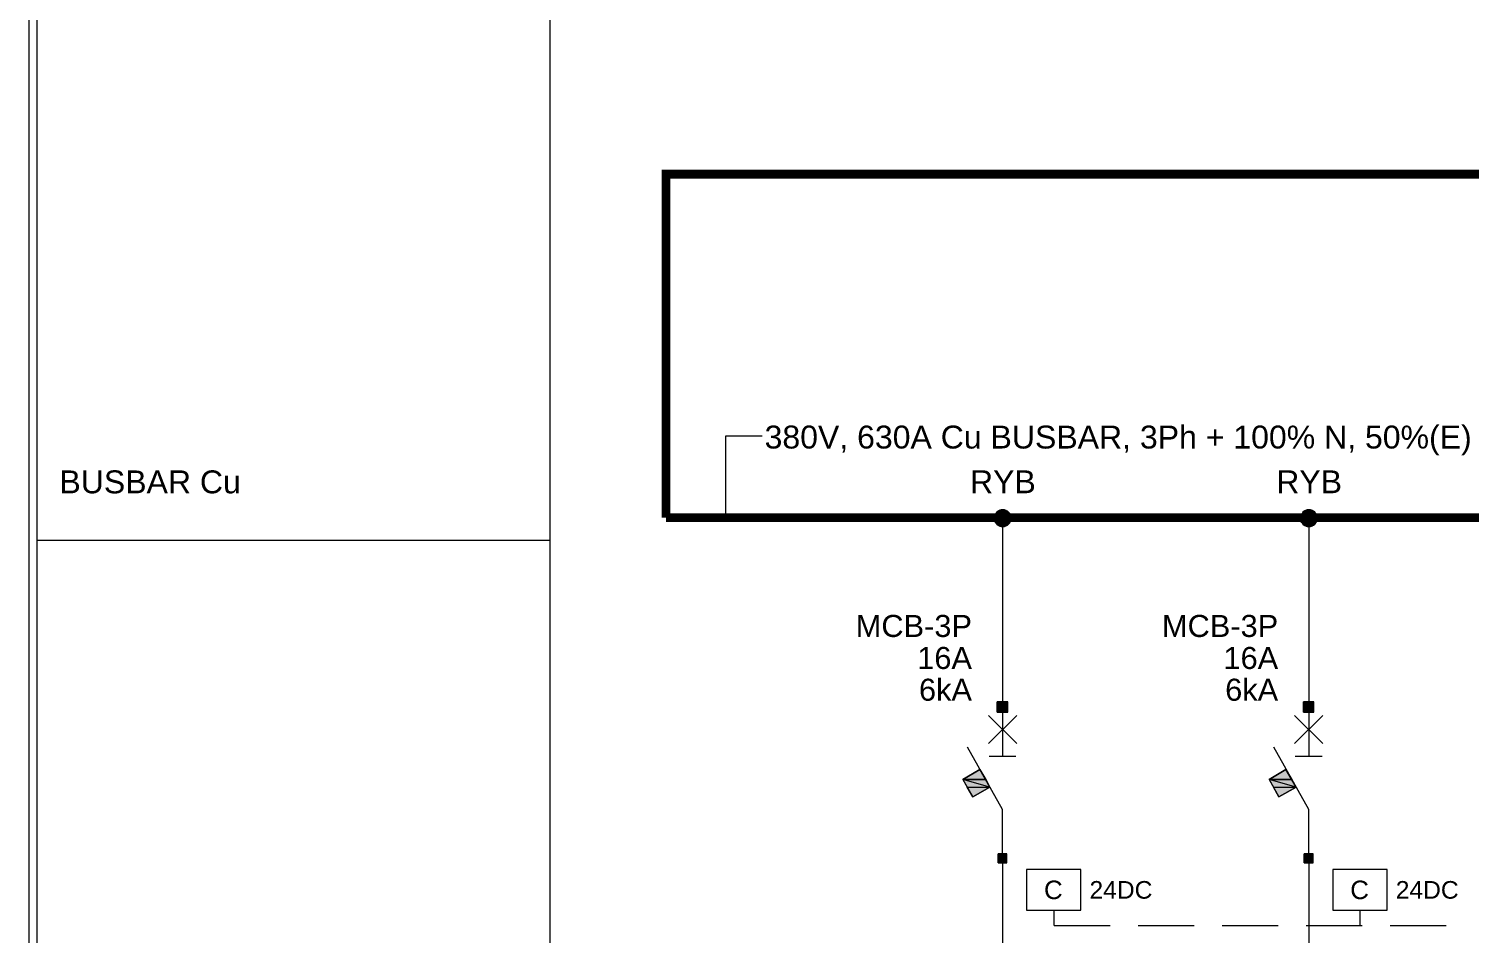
# Model space of a CAD drawing. Header units: millimetres. Extents: x -33055 to 42243, y -56860 to 24450.
# Drawn here: x -33055 to -16709, y -26716 to -16450 of the extents above; entities that cross this region are included whole.
import ezdxf
from ezdxf.enums import TextEntityAlignment as Align

# ---------------------------------------------------------------- set-up
doc = ezdxf.new("R2010")
doc.units = ezdxf.units.MM
for name, color, linetype in [('E-BUSBAR', 7, 'Continuous'), ('E-CTRL', 7, 'Continuous'), ('E-FRAME', 7, 'Continuous'), ('E-SLD', 7, 'Continuous'), ('E-TEXT', 7, 'Continuous')]:
    doc.layers.add(name, color=color, linetype=linetype)
doc.styles.add('ARIAL', font='arial.ttf')

msp = doc.modelspace()

# ---------------------------------------------------------------- hatches: boundary and pattern name
at = {"layer": 'E-SLD'}
h = msp.add_hatch(color=7, dxfattribs=at)
h.dxf.hatch_style = 1
h.paths.add_polyline_path([(-22000, -21903), (-22025, -21903), (-21987, -21907), (-22000, -21903)])
h.paths.add_polyline_path([(-22025, -21903), (-21987, -21907), (-22029, -21907), (-22025, -21903)])
h = msp.add_hatch(color=7, dxfattribs=at)
h.dxf.hatch_style = 1
h.paths.add_polyline_path([(-22008, -21903), (-22000, -21903), (-22025, -21903), (-22008, -21903)])
h = msp.add_hatch(color=7, dxfattribs=at)
h.dxf.hatch_style = 1
h.paths.add_polyline_path([(-18527, -21903), (-18552, -21903), (-18514, -21907), (-18527, -21903)])
h.paths.add_polyline_path([(-18552, -21903), (-18514, -21907), (-18556, -21907), (-18552, -21903)])
h = msp.add_hatch(color=7, dxfattribs=at)
h.dxf.hatch_style = 1
h.paths.add_polyline_path([(-18535, -21903), (-18527, -21903), (-18552, -21903), (-18535, -21903)])
h = msp.add_hatch(color=7, dxfattribs=at)
h.dxf.hatch_style = 1
h.paths.add_polyline_path([(-21919, -21971), (-22101, -21971), (-21919, -21979), (-21919, -21971)])
h.paths.add_polyline_path([(-22101, -21971), (-21919, -21979), (-22105, -21979), (-22101, -21971)])
h = msp.add_hatch(color=7, dxfattribs=at)
h.dxf.hatch_style = 1
h.paths.add_polyline_path([(-21919, -21979), (-22105, -21979), (-21915, -21988), (-21919, -21979)])
h.paths.add_polyline_path([(-22105, -21979), (-21915, -21988), (-22105, -21988), (-22105, -21979)])
h = msp.add_hatch(color=7, dxfattribs=at)
h.dxf.hatch_style = 1
h.paths.add_polyline_path([(-21915, -21988), (-22105, -21988), (-21915, -22001), (-21915, -21988)])
h.paths.add_polyline_path([(-22105, -21988), (-21915, -22001), (-22105, -22001), (-22105, -21988)])
h = msp.add_hatch(color=7, dxfattribs=at)
h.dxf.hatch_style = 1
h.paths.add_polyline_path([(-21915, -22001), (-22105, -22001), (-21915, -22009), (-21915, -22001)])
h.paths.add_polyline_path([(-22105, -22001), (-21915, -22009), (-22105, -22009), (-22105, -22001)])
h = msp.add_hatch(color=7, dxfattribs=at)
h.dxf.hatch_style = 1
h.paths.add_polyline_path([(-21915, -22009), (-22105, -22009), (-21919, -22017), (-21915, -22009)])
h.paths.add_polyline_path([(-22105, -22009), (-21919, -22017), (-22105, -22017), (-22105, -22009)])
h = msp.add_hatch(color=7, dxfattribs=at)
h.dxf.hatch_style = 1
h.paths.add_polyline_path([(-21919, -22017), (-22105, -22017), (-21919, -22026), (-21919, -22017)])
h.paths.add_polyline_path([(-22105, -22017), (-21919, -22026), (-22101, -22026), (-22105, -22017)])
h = msp.add_hatch(color=7, dxfattribs=at)
h.dxf.hatch_style = 1
h.paths.add_polyline_path([(-21923, -21962), (-22097, -21962), (-21919, -21971), (-21923, -21962)])
h.paths.add_polyline_path([(-22097, -21962), (-21919, -21971), (-22101, -21971), (-22097, -21962)])
h = msp.add_hatch(color=7, dxfattribs=at)
h.dxf.hatch_style = 1
h.paths.add_polyline_path([(-21919, -22026), (-22101, -22026), (-21923, -22034), (-21919, -22026)])
h.paths.add_polyline_path([(-22101, -22026), (-21923, -22034), (-22097, -22034), (-22101, -22026)])
h = msp.add_hatch(color=7, dxfattribs=at)
h.dxf.hatch_style = 1
h.paths.add_polyline_path([(-21932, -21945), (-22089, -21945), (-21928, -21954), (-21932, -21945)])
h.paths.add_polyline_path([(-22089, -21945), (-21928, -21954), (-22097, -21954), (-22089, -21945)])
h = msp.add_hatch(color=7, dxfattribs=at)
h.dxf.hatch_style = 1
h.paths.add_polyline_path([(-21928, -21954), (-22097, -21954), (-21923, -21962), (-21928, -21954)])
h.paths.add_polyline_path([(-22097, -21954), (-21923, -21962), (-22097, -21962), (-22097, -21954)])
h = msp.add_hatch(color=7, dxfattribs=at)
h.dxf.hatch_style = 1
h.paths.add_polyline_path([(-21923, -22034), (-22097, -22034), (-21928, -22043), (-21923, -22034)])
h.paths.add_polyline_path([(-22097, -22034), (-21928, -22043), (-22097, -22043), (-22097, -22034)])
h = msp.add_hatch(color=7, dxfattribs=at)
h.dxf.hatch_style = 1
h.paths.add_polyline_path([(-21928, -22043), (-22097, -22043), (-21932, -22051), (-21928, -22043)])
h.paths.add_polyline_path([(-22097, -22043), (-21932, -22051), (-22089, -22051), (-22097, -22043)])
h = msp.add_hatch(color=7, dxfattribs=at)
h.dxf.hatch_style = 1
h.paths.add_polyline_path([(-21936, -21941), (-22084, -21941), (-21932, -21945), (-21936, -21941)])
h.paths.add_polyline_path([(-22084, -21941), (-21932, -21945), (-22089, -21945), (-22084, -21941)])
h = msp.add_hatch(color=7, dxfattribs=at)
h.dxf.hatch_style = 1
h.paths.add_polyline_path([(-21932, -22051), (-22089, -22051), (-21936, -22060), (-21932, -22051)])
h.paths.add_polyline_path([(-22089, -22051), (-21936, -22060), (-22084, -22060), (-22089, -22051)])
h = msp.add_hatch(color=7, dxfattribs=at)
h.dxf.hatch_style = 1
h.paths.add_polyline_path([(-21940, -21933), (-22080, -21933), (-21936, -21941), (-21940, -21933)])
h.paths.add_polyline_path([(-22080, -21933), (-21936, -21941), (-22084, -21941), (-22080, -21933)])
h = msp.add_hatch(color=7, dxfattribs=at)
h.dxf.hatch_style = 1
h.paths.add_polyline_path([(-21936, -22060), (-22084, -22060), (-21940, -22064), (-21936, -22060)])
h.paths.add_polyline_path([(-22084, -22060), (-21940, -22064), (-22080, -22064), (-22084, -22060)])
h = msp.add_hatch(color=7, dxfattribs=at)
h.dxf.hatch_style = 1
h.paths.add_polyline_path([(-21949, -21929), (-22072, -21929), (-21940, -21933), (-21949, -21929)])
h.paths.add_polyline_path([(-22072, -21929), (-21940, -21933), (-22080, -21933), (-22072, -21929)])
h = msp.add_hatch(color=7, dxfattribs=at)
h.dxf.hatch_style = 1
h.paths.add_polyline_path([(-21940, -22064), (-22080, -22064), (-21949, -22072), (-21940, -22064)])
h.paths.add_polyline_path([(-22080, -22064), (-21949, -22072), (-22072, -22072), (-22080, -22064)])
h = msp.add_hatch(color=7, dxfattribs=at)
h.dxf.hatch_style = 1
h.paths.add_polyline_path([(-21957, -21920), (-22063, -21920), (-21949, -21929), (-21957, -21920)])
h.paths.add_polyline_path([(-22063, -21920), (-21949, -21929), (-22072, -21929), (-22063, -21920)])
h = msp.add_hatch(color=7, dxfattribs=at)
h.dxf.hatch_style = 1
h.paths.add_polyline_path([(-21966, -21916), (-22059, -21916), (-21957, -21920), (-21966, -21916)])
h.paths.add_polyline_path([(-22059, -21916), (-21957, -21920), (-22063, -21920), (-22059, -21916)])
h = msp.add_hatch(color=7, dxfattribs=at)
h.dxf.hatch_style = 1
h.paths.add_polyline_path([(-21970, -21912), (-22050, -21912), (-21966, -21916), (-21970, -21912)])
h.paths.add_polyline_path([(-22050, -21912), (-21966, -21916), (-22059, -21916), (-22050, -21912)])
h = msp.add_hatch(color=7, dxfattribs=at)
h.dxf.hatch_style = 1
h.paths.add_polyline_path([(-21983, -21907), (-22042, -21907), (-21970, -21912), (-21983, -21907)])
h.paths.add_polyline_path([(-22042, -21907), (-21970, -21912), (-22050, -21912), (-22042, -21907)])
h = msp.add_hatch(color=7, dxfattribs=at)
h.dxf.hatch_style = 1
h.paths.add_polyline_path([(-21987, -21907), (-22029, -21907), (-21983, -21907), (-21987, -21907)])
h.paths.add_polyline_path([(-22029, -21907), (-21983, -21907), (-22042, -21907), (-22029, -21907)])
h = msp.add_hatch(color=7, dxfattribs=at)
h.dxf.hatch_style = 1
h.paths.add_polyline_path([(-18446, -21971), (-18628, -21971), (-18446, -21979), (-18446, -21971)])
h.paths.add_polyline_path([(-18628, -21971), (-18446, -21979), (-18632, -21979), (-18628, -21971)])
h = msp.add_hatch(color=7, dxfattribs=at)
h.dxf.hatch_style = 1
h.paths.add_polyline_path([(-18446, -21979), (-18632, -21979), (-18442, -21988), (-18446, -21979)])
h.paths.add_polyline_path([(-18632, -21979), (-18442, -21988), (-18632, -21988), (-18632, -21979)])
h = msp.add_hatch(color=7, dxfattribs=at)
h.dxf.hatch_style = 1
h.paths.add_polyline_path([(-18442, -21988), (-18632, -21988), (-18442, -22001), (-18442, -21988)])
h.paths.add_polyline_path([(-18632, -21988), (-18442, -22001), (-18632, -22001), (-18632, -21988)])
h = msp.add_hatch(color=7, dxfattribs=at)
h.dxf.hatch_style = 1
h.paths.add_polyline_path([(-18442, -22001), (-18632, -22001), (-18442, -22009), (-18442, -22001)])
h.paths.add_polyline_path([(-18632, -22001), (-18442, -22009), (-18632, -22009), (-18632, -22001)])
h = msp.add_hatch(color=7, dxfattribs=at)
h.dxf.hatch_style = 1
h.paths.add_polyline_path([(-18442, -22009), (-18632, -22009), (-18446, -22017), (-18442, -22009)])
h.paths.add_polyline_path([(-18632, -22009), (-18446, -22017), (-18632, -22017), (-18632, -22009)])
h = msp.add_hatch(color=7, dxfattribs=at)
h.dxf.hatch_style = 1
h.paths.add_polyline_path([(-18446, -22017), (-18632, -22017), (-18446, -22026), (-18446, -22017)])
h.paths.add_polyline_path([(-18632, -22017), (-18446, -22026), (-18628, -22026), (-18632, -22017)])
h = msp.add_hatch(color=7, dxfattribs=at)
h.dxf.hatch_style = 1
h.paths.add_polyline_path([(-18450, -21962), (-18624, -21962), (-18446, -21971), (-18450, -21962)])
h.paths.add_polyline_path([(-18624, -21962), (-18446, -21971), (-18628, -21971), (-18624, -21962)])
h = msp.add_hatch(color=7, dxfattribs=at)
h.dxf.hatch_style = 1
h.paths.add_polyline_path([(-18446, -22026), (-18628, -22026), (-18450, -22034), (-18446, -22026)])
h.paths.add_polyline_path([(-18628, -22026), (-18450, -22034), (-18624, -22034), (-18628, -22026)])
h = msp.add_hatch(color=7, dxfattribs=at)
h.dxf.hatch_style = 1
h.paths.add_polyline_path([(-18459, -21945), (-18616, -21945), (-18455, -21954), (-18459, -21945)])
h.paths.add_polyline_path([(-18616, -21945), (-18455, -21954), (-18624, -21954), (-18616, -21945)])
h = msp.add_hatch(color=7, dxfattribs=at)
h.dxf.hatch_style = 1
h.paths.add_polyline_path([(-18455, -21954), (-18624, -21954), (-18450, -21962), (-18455, -21954)])
h.paths.add_polyline_path([(-18624, -21954), (-18450, -21962), (-18624, -21962), (-18624, -21954)])
h = msp.add_hatch(color=7, dxfattribs=at)
h.dxf.hatch_style = 1
h.paths.add_polyline_path([(-18450, -22034), (-18624, -22034), (-18455, -22043), (-18450, -22034)])
h.paths.add_polyline_path([(-18624, -22034), (-18455, -22043), (-18624, -22043), (-18624, -22034)])
h = msp.add_hatch(color=7, dxfattribs=at)
h.dxf.hatch_style = 1
h.paths.add_polyline_path([(-18455, -22043), (-18624, -22043), (-18459, -22051), (-18455, -22043)])
h.paths.add_polyline_path([(-18624, -22043), (-18459, -22051), (-18616, -22051), (-18624, -22043)])
h = msp.add_hatch(color=7, dxfattribs=at)
h.dxf.hatch_style = 1
h.paths.add_polyline_path([(-18463, -21941), (-18611, -21941), (-18459, -21945), (-18463, -21941)])
h.paths.add_polyline_path([(-18611, -21941), (-18459, -21945), (-18616, -21945), (-18611, -21941)])
h = msp.add_hatch(color=7, dxfattribs=at)
h.dxf.hatch_style = 1
h.paths.add_polyline_path([(-18459, -22051), (-18616, -22051), (-18463, -22060), (-18459, -22051)])
h.paths.add_polyline_path([(-18616, -22051), (-18463, -22060), (-18611, -22060), (-18616, -22051)])
h = msp.add_hatch(color=7, dxfattribs=at)
h.dxf.hatch_style = 1
h.paths.add_polyline_path([(-18467, -21933), (-18607, -21933), (-18463, -21941), (-18467, -21933)])
h.paths.add_polyline_path([(-18607, -21933), (-18463, -21941), (-18611, -21941), (-18607, -21933)])
h = msp.add_hatch(color=7, dxfattribs=at)
h.dxf.hatch_style = 1
h.paths.add_polyline_path([(-18463, -22060), (-18611, -22060), (-18467, -22064), (-18463, -22060)])
h.paths.add_polyline_path([(-18611, -22060), (-18467, -22064), (-18607, -22064), (-18611, -22060)])
h = msp.add_hatch(color=7, dxfattribs=at)
h.dxf.hatch_style = 1
h.paths.add_polyline_path([(-18476, -21929), (-18599, -21929), (-18467, -21933), (-18476, -21929)])
h.paths.add_polyline_path([(-18599, -21929), (-18467, -21933), (-18607, -21933), (-18599, -21929)])
h = msp.add_hatch(color=7, dxfattribs=at)
h.dxf.hatch_style = 1
h.paths.add_polyline_path([(-18467, -22064), (-18607, -22064), (-18476, -22072), (-18467, -22064)])
h.paths.add_polyline_path([(-18607, -22064), (-18476, -22072), (-18599, -22072), (-18607, -22064)])
h = msp.add_hatch(color=7, dxfattribs=at)
h.dxf.hatch_style = 1
h.paths.add_polyline_path([(-18484, -21920), (-18590, -21920), (-18476, -21929), (-18484, -21920)])
h.paths.add_polyline_path([(-18590, -21920), (-18476, -21929), (-18599, -21929), (-18590, -21920)])
h = msp.add_hatch(color=7, dxfattribs=at)
h.dxf.hatch_style = 1
h.paths.add_polyline_path([(-18493, -21916), (-18586, -21916), (-18484, -21920), (-18493, -21916)])
h.paths.add_polyline_path([(-18586, -21916), (-18484, -21920), (-18590, -21920), (-18586, -21916)])
h = msp.add_hatch(color=7, dxfattribs=at)
h.dxf.hatch_style = 1
h.paths.add_polyline_path([(-18497, -21912), (-18577, -21912), (-18493, -21916), (-18497, -21912)])
h.paths.add_polyline_path([(-18577, -21912), (-18493, -21916), (-18586, -21916), (-18577, -21912)])
h = msp.add_hatch(color=7, dxfattribs=at)
h.dxf.hatch_style = 1
h.paths.add_polyline_path([(-18510, -21907), (-18569, -21907), (-18497, -21912), (-18510, -21907)])
h.paths.add_polyline_path([(-18569, -21907), (-18497, -21912), (-18577, -21912), (-18569, -21907)])
h = msp.add_hatch(color=7, dxfattribs=at)
h.dxf.hatch_style = 1
h.paths.add_polyline_path([(-18514, -21907), (-18556, -21907), (-18510, -21907), (-18514, -21907)])
h.paths.add_polyline_path([(-18556, -21907), (-18510, -21907), (-18569, -21907), (-18556, -21907)])
h = msp.add_hatch(color=7, dxfattribs=at)
h.dxf.hatch_style = 1
h.paths.add_polyline_path([(-21949, -22072), (-22072, -22072), (-21957, -22077), (-21949, -22072)])
h.paths.add_polyline_path([(-22072, -22072), (-21957, -22077), (-22063, -22077), (-22072, -22072)])
h = msp.add_hatch(color=7, dxfattribs=at)
h.dxf.hatch_style = 1
h.paths.add_polyline_path([(-21957, -22077), (-22063, -22077), (-21966, -22081), (-21957, -22077)])
h.paths.add_polyline_path([(-22063, -22077), (-21966, -22081), (-22059, -22081), (-22063, -22077)])
h = msp.add_hatch(color=7, dxfattribs=at)
h.dxf.hatch_style = 1
h.paths.add_polyline_path([(-21966, -22081), (-22059, -22081), (-21970, -22085), (-21966, -22081)])
h.paths.add_polyline_path([(-22059, -22081), (-21970, -22085), (-22050, -22085), (-22059, -22081)])
h = msp.add_hatch(color=7, dxfattribs=at)
h.dxf.hatch_style = 1
h.paths.add_polyline_path([(-21970, -22085), (-22050, -22085), (-21983, -22089), (-21970, -22085)])
h.paths.add_polyline_path([(-22050, -22085), (-21983, -22089), (-22042, -22089), (-22050, -22085)])
h = msp.add_hatch(color=7, dxfattribs=at)
h.dxf.hatch_style = 1
h.paths.add_polyline_path([(-21983, -22089), (-22042, -22089), (-21987, -22089), (-21983, -22089)])
h.paths.add_polyline_path([(-22042, -22089), (-21987, -22089), (-22029, -22089), (-22042, -22089)])
h = msp.add_hatch(color=7, dxfattribs=at)
h.dxf.hatch_style = 1
h.paths.add_polyline_path([(-22029, -22089), (-22025, -22094), (-22000, -22094), (-22029, -22089)])
h.paths.add_polyline_path([(-22025, -22094), (-22000, -22094), (-22008, -22094), (-22025, -22094)])
h = msp.add_hatch(color=7, dxfattribs=at)
h.dxf.hatch_style = 1
h.paths.add_polyline_path([(-22029, -22089), (-21987, -22089), (-22000, -22094), (-22029, -22089)])
h = msp.add_hatch(color=7, dxfattribs=at)
h.dxf.hatch_style = 1
h.paths.add_polyline_path([(-18476, -22072), (-18599, -22072), (-18484, -22077), (-18476, -22072)])
h.paths.add_polyline_path([(-18599, -22072), (-18484, -22077), (-18590, -22077), (-18599, -22072)])
h = msp.add_hatch(color=7, dxfattribs=at)
h.dxf.hatch_style = 1
h.paths.add_polyline_path([(-18484, -22077), (-18590, -22077), (-18493, -22081), (-18484, -22077)])
h.paths.add_polyline_path([(-18590, -22077), (-18493, -22081), (-18586, -22081), (-18590, -22077)])
h = msp.add_hatch(color=7, dxfattribs=at)
h.dxf.hatch_style = 1
h.paths.add_polyline_path([(-18493, -22081), (-18586, -22081), (-18497, -22085), (-18493, -22081)])
h.paths.add_polyline_path([(-18586, -22081), (-18497, -22085), (-18577, -22085), (-18586, -22081)])
h = msp.add_hatch(color=7, dxfattribs=at)
h.dxf.hatch_style = 1
h.paths.add_polyline_path([(-18497, -22085), (-18577, -22085), (-18510, -22089), (-18497, -22085)])
h.paths.add_polyline_path([(-18577, -22085), (-18510, -22089), (-18569, -22089), (-18577, -22085)])
h = msp.add_hatch(color=7, dxfattribs=at)
h.dxf.hatch_style = 1
h.paths.add_polyline_path([(-18510, -22089), (-18569, -22089), (-18514, -22089), (-18510, -22089)])
h.paths.add_polyline_path([(-18569, -22089), (-18514, -22089), (-18556, -22089), (-18569, -22089)])
h = msp.add_hatch(color=7, dxfattribs=at)
h.dxf.hatch_style = 1
h.paths.add_polyline_path([(-18556, -22089), (-18552, -22094), (-18527, -22094), (-18556, -22089)])
h.paths.add_polyline_path([(-18552, -22094), (-18527, -22094), (-18535, -22094), (-18552, -22094)])
h = msp.add_hatch(color=7, dxfattribs=at)
h.dxf.hatch_style = 1
h.paths.add_polyline_path([(-18556, -22089), (-18514, -22089), (-18527, -22094), (-18556, -22089)])
h = msp.add_hatch(color=7, dxfattribs=at)
h.dxf.hatch_style = 1
h.paths.add_polyline_path([(-21953, -24083), (-22072, -24083), (-21953, -24198), (-21953, -24083)])
h.paths.add_polyline_path([(-22072, -24083), (-21953, -24198), (-22072, -24198), (-22072, -24083)])
h = msp.add_hatch(color=7, dxfattribs=at)
h.dxf.hatch_style = 1
h.paths.add_polyline_path([(-18480, -24083), (-18599, -24083), (-18480, -24198), (-18480, -24083)])
h.paths.add_polyline_path([(-18599, -24083), (-18480, -24198), (-18599, -24198), (-18599, -24083)])
h = msp.add_hatch(color=7, dxfattribs=at)
h.dxf.hatch_style = 1
h.paths.add_polyline_path([(-22271, -24850), (-22203, -24964), (-22461, -24964), (-22271, -24850)])
h = msp.add_hatch(color=7, dxfattribs=at)
h.dxf.hatch_style = 1
h.paths.add_polyline_path([(-22461, -24964), (-22414, -25049), (-22156, -25049), (-22461, -24964)])
h.paths.add_polyline_path([(-22414, -25049), (-22156, -25049), (-22351, -25159), (-22414, -25049)])
h = msp.add_hatch(color=7, dxfattribs=at)
h.dxf.hatch_style = 1
h.paths.add_polyline_path([(-22461, -24964), (-22203, -24964), (-22156, -25049), (-22461, -24964)])
h = msp.add_hatch(color=7, dxfattribs=at)
h.dxf.hatch_style = 1
h.paths.add_polyline_path([(-18798, -24850), (-18730, -24964), (-18988, -24964), (-18798, -24850)])
h = msp.add_hatch(color=7, dxfattribs=at)
h.dxf.hatch_style = 1
h.paths.add_polyline_path([(-18988, -24964), (-18941, -25049), (-18683, -25049), (-18988, -24964)])
h.paths.add_polyline_path([(-18941, -25049), (-18683, -25049), (-18878, -25159), (-18941, -25049)])
h = msp.add_hatch(color=7, dxfattribs=at)
h.dxf.hatch_style = 1
h.paths.add_polyline_path([(-18988, -24964), (-18730, -24964), (-18683, -25049), (-18988, -24964)])
h = msp.add_hatch(color=7, dxfattribs=at)
h.dxf.hatch_style = 1
h.paths.add_polyline_path([(-21962, -25806), (-22063, -25806), (-21962, -25908), (-21962, -25806)])
h.paths.add_polyline_path([(-22063, -25806), (-21962, -25908), (-22063, -25908), (-22063, -25806)])
h = msp.add_hatch(color=7, dxfattribs=at)
h.dxf.hatch_style = 1
h.paths.add_polyline_path([(-18489, -25806), (-18590, -25806), (-18489, -25908), (-18489, -25806)])
h.paths.add_polyline_path([(-18590, -25806), (-18489, -25908), (-18590, -25908), (-18590, -25806)])

# ---------------------------------------------------------------- linework, layer by layer
at = {"color": 7, "lineweight": 0}
msp.add_lwpolyline([(-25152, -21996), (-25152, -21065), (-24737, -21065)], dxfattribs=at)
at = {"layer": 'E-BUSBAR', "const_width": 100}
for points in [[(35929, -3560), (35929, -18097), (-25829, -18097), (-25829, -21994)], [(-25829, -21994), (35929, -21994)]]:
    msp.add_lwpolyline(points, dxfattribs=at)
at = {"layer": 'E-CTRL', "color": 7, "lineweight": 0}
for p, q in [((-21427, -26618), (-20792, -26618)), ((-20474, -26618), (-19840, -26618)), ((-19522, -26618), (-18887, -26618)), ((-18570, -26618), (-17934, -26618)), ((-17617, -26618), (-16982, -26618))]:
    msp.add_line(p, q, dxfattribs=at)
at = {"layer": 'E-FRAME', "color": 7, "lineweight": 0}
for p, q in [((-27145, 24348), (-27145, -56602)), ((-32966, -22250), (-27145, -22250))]:
    msp.add_line(p, q, dxfattribs=at)
for points in [[(-33055, 24450), (-33055, -56699), (37914, -56699), (37914, 24450), (-33055, 24450)], [(-32966, 24348), (-32966, -56602), (37813, -56602), (37813, 24348), (-32966, 24348)]]:
    msp.add_lwpolyline(points, dxfattribs=at)
at = {"layer": 'E-SLD', "color": 7, "lineweight": 0}
for p, q in [((-22012, -21996), (-22012, -24697)), ((-18539, -21996), (-18539, -24697)), ((-22173, -24236), (-21851, -24553)), ((-21851, -24236), (-22173, -24553)), ((-18700, -24236), (-18378, -24553)), ((-18378, -24236), (-18700, -24553)), ((-22165, -24697), (-21860, -24697)), ((-18692, -24697), (-18387, -24697)), ((-22012, -25908), (-22012, -28652)), ((-18539, -25908), (-18539, -28652)), ((-21432, -26446), (-21432, -26619)), ((-17959, -26446), (-17959, -26619))]:
    msp.add_line(p, q, dxfattribs=at)
for points in [[(-21915, -21998), (-21917, -21979), (-21922, -21961), (-21931, -21945), (-21943, -21931), (-21957, -21919), (-21973, -21911), (-21991, -21905), (-22010, -21903), (-22029, -21905), (-22047, -21911), (-22063, -21919), (-22078, -21931), (-22089, -21945), (-22098, -21961), (-22104, -21979), (-22105, -21998), (-22104, -22018), (-22098, -22035), (-22089, -22052), (-22078, -22066), (-22063, -22077), (-22047, -22086), (-22029, -22092), (-22010, -22094), (-21991, -22092), (-21973, -22086), (-21957, -22077), (-21943, -22066), (-21931, -22052), (-21922, -22035), (-21917, -22018), (-21915, -21998)], [(-22025, -21903), (-21987, -21907), (-22029, -21907), (-22025, -21903)], [(-22008, -21903), (-22000, -21903), (-22025, -21903), (-22008, -21903)], [(-22000, -21903), (-22025, -21903), (-21987, -21907), (-22000, -21903)], [(-18442, -21998), (-18444, -21979), (-18449, -21961), (-18458, -21945), (-18470, -21931), (-18484, -21919), (-18500, -21911), (-18518, -21905), (-18537, -21903), (-18556, -21905), (-18574, -21911), (-18590, -21919), (-18605, -21931), (-18616, -21945), (-18625, -21961), (-18631, -21979), (-18632, -21998), (-18631, -22018), (-18625, -22035), (-18616, -22052), (-18605, -22066), (-18590, -22077), (-18574, -22086), (-18556, -22092), (-18537, -22094), (-18518, -22092), (-18500, -22086), (-18484, -22077), (-18470, -22066), (-18458, -22052), (-18449, -22035), (-18444, -22018), (-18442, -21998)], [(-18552, -21903), (-18514, -21907), (-18556, -21907), (-18552, -21903)], [(-18535, -21903), (-18527, -21903), (-18552, -21903), (-18535, -21903)], [(-18527, -21903), (-18552, -21903), (-18514, -21907), (-18527, -21903)], [(-22101, -21971), (-21919, -21979), (-22105, -21979), (-22101, -21971)], [(-21919, -21979), (-22105, -21979), (-21915, -21988), (-21919, -21979)], [(-22105, -21979), (-21915, -21988), (-22105, -21988), (-22105, -21979)], [(-21915, -21988), (-22105, -21988), (-21915, -22001), (-21915, -21988)], [(-22105, -21988), (-21915, -22001), (-22105, -22001), (-22105, -21988)], [(-21915, -22001), (-22105, -22001), (-21915, -22009), (-21915, -22001)], [(-22105, -22001), (-21915, -22009), (-22105, -22009), (-22105, -22001)], [(-21915, -22009), (-22105, -22009), (-21919, -22017), (-21915, -22009)], [(-22105, -22009), (-21919, -22017), (-22105, -22017), (-22105, -22009)], [(-21919, -22017), (-22105, -22017), (-21919, -22026), (-21919, -22017)], [(-22105, -22017), (-21919, -22026), (-22101, -22026), (-22105, -22017)], [(-22097, -21962), (-21919, -21971), (-22101, -21971), (-22097, -21962)], [(-21919, -21971), (-22101, -21971), (-21919, -21979), (-21919, -21971)], [(-21919, -22026), (-22101, -22026), (-21923, -22034), (-21919, -22026)], [(-22101, -22026), (-21923, -22034), (-22097, -22034), (-22101, -22026)], [(-22089, -21945), (-21928, -21954), (-22097, -21954), (-22089, -21945)], [(-21928, -21954), (-22097, -21954), (-21923, -21962), (-21928, -21954)], [(-22097, -21954), (-21923, -21962), (-22097, -21962), (-22097, -21954)], [(-21923, -21962), (-22097, -21962), (-21919, -21971), (-21923, -21962)], [(-21923, -22034), (-22097, -22034), (-21928, -22043), (-21923, -22034)], [(-22097, -22034), (-21928, -22043), (-22097, -22043), (-22097, -22034)], [(-21928, -22043), (-22097, -22043), (-21932, -22051), (-21928, -22043)], [(-22097, -22043), (-21932, -22051), (-22089, -22051), (-22097, -22043)], [(-22084, -21941), (-21932, -21945), (-22089, -21945), (-22084, -21941)], [(-21932, -21945), (-22089, -21945), (-21928, -21954), (-21932, -21945)], [(-21932, -22051), (-22089, -22051), (-21936, -22060), (-21932, -22051)], [(-22089, -22051), (-21936, -22060), (-22084, -22060), (-22089, -22051)], [(-22080, -21933), (-21936, -21941), (-22084, -21941), (-22080, -21933)], [(-21936, -21941), (-22084, -21941), (-21932, -21945), (-21936, -21941)], [(-21936, -22060), (-22084, -22060), (-21940, -22064), (-21936, -22060)], [(-22084, -22060), (-21940, -22064), (-22080, -22064), (-22084, -22060)], [(-22072, -21929), (-21940, -21933), (-22080, -21933), (-22072, -21929)], [(-21940, -21933), (-22080, -21933), (-21936, -21941), (-21940, -21933)], [(-21940, -22064), (-22080, -22064), (-21949, -22072), (-21940, -22064)], [(-22080, -22064), (-21949, -22072), (-22072, -22072), (-22080, -22064)], [(-22063, -21920), (-21949, -21929), (-22072, -21929), (-22063, -21920)], [(-21949, -21929), (-22072, -21929), (-21940, -21933), (-21949, -21929)], [(-22059, -21916), (-21957, -21920), (-22063, -21920), (-22059, -21916)], [(-21957, -21920), (-22063, -21920), (-21949, -21929), (-21957, -21920)], [(-22050, -21912), (-21966, -21916), (-22059, -21916), (-22050, -21912)], [(-21966, -21916), (-22059, -21916), (-21957, -21920), (-21966, -21916)], [(-22042, -21907), (-21970, -21912), (-22050, -21912), (-22042, -21907)], [(-21970, -21912), (-22050, -21912), (-21966, -21916), (-21970, -21912)], [(-22029, -21907), (-21983, -21907), (-22042, -21907), (-22029, -21907)], [(-21983, -21907), (-22042, -21907), (-21970, -21912), (-21983, -21907)], [(-21987, -21907), (-22029, -21907), (-21983, -21907), (-21987, -21907)], [(-18628, -21971), (-18446, -21979), (-18632, -21979), (-18628, -21971)], [(-18446, -21979), (-18632, -21979), (-18442, -21988), (-18446, -21979)], [(-18632, -21979), (-18442, -21988), (-18632, -21988), (-18632, -21979)], [(-18442, -21988), (-18632, -21988), (-18442, -22001), (-18442, -21988)], [(-18632, -21988), (-18442, -22001), (-18632, -22001), (-18632, -21988)], [(-18442, -22001), (-18632, -22001), (-18442, -22009), (-18442, -22001)], [(-18632, -22001), (-18442, -22009), (-18632, -22009), (-18632, -22001)], [(-18442, -22009), (-18632, -22009), (-18446, -22017), (-18442, -22009)], [(-18632, -22009), (-18446, -22017), (-18632, -22017), (-18632, -22009)], [(-18446, -22017), (-18632, -22017), (-18446, -22026), (-18446, -22017)], [(-18632, -22017), (-18446, -22026), (-18628, -22026), (-18632, -22017)], [(-18624, -21962), (-18446, -21971), (-18628, -21971), (-18624, -21962)], [(-18446, -21971), (-18628, -21971), (-18446, -21979), (-18446, -21971)], [(-18446, -22026), (-18628, -22026), (-18450, -22034), (-18446, -22026)], [(-18628, -22026), (-18450, -22034), (-18624, -22034), (-18628, -22026)], [(-18616, -21945), (-18455, -21954), (-18624, -21954), (-18616, -21945)], [(-18455, -21954), (-18624, -21954), (-18450, -21962), (-18455, -21954)], [(-18624, -21954), (-18450, -21962), (-18624, -21962), (-18624, -21954)], [(-18450, -21962), (-18624, -21962), (-18446, -21971), (-18450, -21962)], [(-18450, -22034), (-18624, -22034), (-18455, -22043), (-18450, -22034)], [(-18624, -22034), (-18455, -22043), (-18624, -22043), (-18624, -22034)], [(-18455, -22043), (-18624, -22043), (-18459, -22051), (-18455, -22043)], [(-18624, -22043), (-18459, -22051), (-18616, -22051), (-18624, -22043)], [(-18611, -21941), (-18459, -21945), (-18616, -21945), (-18611, -21941)], [(-18459, -21945), (-18616, -21945), (-18455, -21954), (-18459, -21945)], [(-18459, -22051), (-18616, -22051), (-18463, -22060), (-18459, -22051)], [(-18616, -22051), (-18463, -22060), (-18611, -22060), (-18616, -22051)], [(-18607, -21933), (-18463, -21941), (-18611, -21941), (-18607, -21933)], [(-18463, -21941), (-18611, -21941), (-18459, -21945), (-18463, -21941)], [(-18463, -22060), (-18611, -22060), (-18467, -22064), (-18463, -22060)], [(-18611, -22060), (-18467, -22064), (-18607, -22064), (-18611, -22060)], [(-18599, -21929), (-18467, -21933), (-18607, -21933), (-18599, -21929)], [(-18467, -21933), (-18607, -21933), (-18463, -21941), (-18467, -21933)], [(-18467, -22064), (-18607, -22064), (-18476, -22072), (-18467, -22064)], [(-18607, -22064), (-18476, -22072), (-18599, -22072), (-18607, -22064)], [(-18590, -21920), (-18476, -21929), (-18599, -21929), (-18590, -21920)], [(-18476, -21929), (-18599, -21929), (-18467, -21933), (-18476, -21929)], [(-18586, -21916), (-18484, -21920), (-18590, -21920), (-18586, -21916)], [(-18484, -21920), (-18590, -21920), (-18476, -21929), (-18484, -21920)], [(-18577, -21912), (-18493, -21916), (-18586, -21916), (-18577, -21912)], [(-18493, -21916), (-18586, -21916), (-18484, -21920), (-18493, -21916)], [(-18569, -21907), (-18497, -21912), (-18577, -21912), (-18569, -21907)], [(-18497, -21912), (-18577, -21912), (-18493, -21916), (-18497, -21912)], [(-18556, -21907), (-18510, -21907), (-18569, -21907), (-18556, -21907)], [(-18510, -21907), (-18569, -21907), (-18497, -21912), (-18510, -21907)], [(-18514, -21907), (-18556, -21907), (-18510, -21907), (-18514, -21907)], [(-21949, -22072), (-22072, -22072), (-21957, -22077), (-21949, -22072)], [(-22072, -22072), (-21957, -22077), (-22063, -22077), (-22072, -22072)], [(-21957, -22077), (-22063, -22077), (-21966, -22081), (-21957, -22077)], [(-22063, -22077), (-21966, -22081), (-22059, -22081), (-22063, -22077)], [(-21966, -22081), (-22059, -22081), (-21970, -22085), (-21966, -22081)], [(-22059, -22081), (-21970, -22085), (-22050, -22085), (-22059, -22081)], [(-21970, -22085), (-22050, -22085), (-21983, -22089), (-21970, -22085)], [(-22050, -22085), (-21983, -22089), (-22042, -22089), (-22050, -22085)], [(-21983, -22089), (-22042, -22089), (-21987, -22089), (-21983, -22089)], [(-22042, -22089), (-21987, -22089), (-22029, -22089), (-22042, -22089)], [(-22029, -22089), (-22025, -22094), (-22000, -22094), (-22029, -22089)], [(-22029, -22089), (-21987, -22089), (-22000, -22094), (-22029, -22089)], [(-22025, -22094), (-22000, -22094), (-22008, -22094), (-22025, -22094)], [(-18476, -22072), (-18599, -22072), (-18484, -22077), (-18476, -22072)], [(-18599, -22072), (-18484, -22077), (-18590, -22077), (-18599, -22072)], [(-18484, -22077), (-18590, -22077), (-18493, -22081), (-18484, -22077)], [(-18590, -22077), (-18493, -22081), (-18586, -22081), (-18590, -22077)], [(-18493, -22081), (-18586, -22081), (-18497, -22085), (-18493, -22081)], [(-18586, -22081), (-18497, -22085), (-18577, -22085), (-18586, -22081)], [(-18497, -22085), (-18577, -22085), (-18510, -22089), (-18497, -22085)], [(-18577, -22085), (-18510, -22089), (-18569, -22089), (-18577, -22085)], [(-18510, -22089), (-18569, -22089), (-18514, -22089), (-18510, -22089)], [(-18569, -22089), (-18514, -22089), (-18556, -22089), (-18569, -22089)], [(-18556, -22089), (-18552, -22094), (-18527, -22094), (-18556, -22089)], [(-18556, -22089), (-18514, -22089), (-18527, -22094), (-18556, -22089)], [(-18552, -22094), (-18527, -22094), (-18535, -22094), (-18552, -22094)], [(-22072, -24083), (-22072, -24198), (-21953, -24198), (-21953, -24083), (-22072, -24083)], [(-22072, -24083), (-22072, -24198), (-21953, -24198), (-21953, -24083), (-22072, -24083)], [(-21953, -24083), (-22072, -24083), (-21953, -24198), (-21953, -24083)], [(-22072, -24083), (-21953, -24198), (-22072, -24198), (-22072, -24083)], [(-18599, -24083), (-18599, -24198), (-18480, -24198), (-18480, -24083), (-18599, -24083)], [(-18599, -24083), (-18599, -24198), (-18480, -24198), (-18480, -24083), (-18599, -24083)], [(-18480, -24083), (-18599, -24083), (-18480, -24198), (-18480, -24083)], [(-18599, -24083), (-18480, -24198), (-18599, -24198), (-18599, -24083)], [(-22012, -25806), (-22012, -25303), (-22410, -24596)], [(-18539, -25806), (-18539, -25303), (-18937, -24596)], [(-22351, -25159), (-22156, -25049), (-22271, -24850), (-22461, -24964), (-22351, -25159)], [(-22271, -24850), (-22203, -24964), (-22461, -24964), (-22271, -24850)], [(-22461, -24964), (-22414, -25049), (-22156, -25049), (-22461, -24964)], [(-22461, -24964), (-22203, -24964), (-22156, -25049), (-22461, -24964)], [(-18878, -25159), (-18683, -25049), (-18798, -24850), (-18988, -24964), (-18878, -25159)], [(-18798, -24850), (-18730, -24964), (-18988, -24964), (-18798, -24850)], [(-18988, -24964), (-18941, -25049), (-18683, -25049), (-18988, -24964)], [(-18988, -24964), (-18730, -24964), (-18683, -25049), (-18988, -24964)], [(-22414, -25049), (-22156, -25049), (-22351, -25159), (-22414, -25049)], [(-18941, -25049), (-18683, -25049), (-18878, -25159), (-18941, -25049)], [(-22063, -25806), (-22063, -25908), (-21962, -25908), (-21962, -25806), (-22063, -25806)], [(-21962, -25806), (-22063, -25806), (-21962, -25908), (-21962, -25806)], [(-22063, -25806), (-21962, -25908), (-22063, -25908), (-22063, -25806)], [(-18590, -25806), (-18590, -25908), (-18489, -25908), (-18489, -25806), (-18590, -25806)], [(-18489, -25806), (-18590, -25806), (-18489, -25908), (-18489, -25806)], [(-18590, -25806), (-18489, -25908), (-18590, -25908), (-18590, -25806)], [(-21741, -25984), (-21741, -26446), (-21123, -26446), (-21123, -25984), (-21741, -25984)], [(-18268, -25984), (-18268, -26446), (-17650, -26446), (-17650, -25984), (-18268, -25984)]]:
    msp.add_lwpolyline(points, dxfattribs=at)
at = {"layer": 'E-SLD', "const_width": 1}
for points in [[(-22013, -26215), (-21741, -26215)], [(-18540, -26215), (-18268, -26215)]]:
    msp.add_lwpolyline(points, dxfattribs=at)

# ---------------------------------------------------------------- texts
at = {"layer": 'E-TEXT', "color": 7, "style": 'ARIAL'}
for s, height, p in [('380V, 630A Cu BUSBAR, 3Ph + 100% N, 50%(E)', 259.84, (-24711, -21209)), ('BUSBAR Cu', 259.8, (-32708, -21717)), ('C', 210, (-21542, -26319)), ('24DC', 199.8, (-21026, -26314)), ('C', 210, (-18069, -26319)), ('24DC', 199.8, (-17553, -26314))]:
    msp.add_text(s, height=height, dxfattribs=at).set_placement(p)
for p in [(-22008, -21716), (-18535, -21716)]:
    msp.add_text('RYB', height=259.9, dxfattribs=at).set_placement(p, align=Align.CENTER)
for s, p in [('MCB-3P', (-22359, -23346)), ('MCB-3P', (-18886, -23346)), ('16A', (-22359, -23709)), ('16A', (-18886, -23709)), ('6kA', (-22359, -24069)), ('6kA', (-18886, -24069))]:
    msp.add_text(s, height=249.8, dxfattribs=at).set_placement(p, align=Align.RIGHT)

doc.saveas('drawing.dxf')
